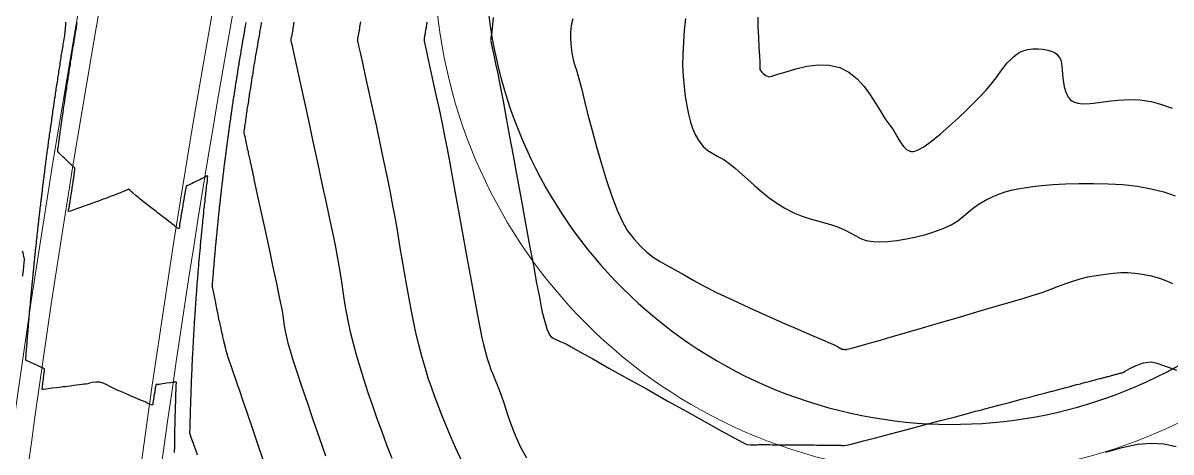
# Model space of a CAD drawing. Header units: millimetres. Extents: x 340454 to 342791, y 6993867 to 6995092.
# Drawn here: x 341823 to 341936.1, y 6994682.8 to 6994725.1 of the extents above; entities that cross this region are included whole.
import ezdxf

# ---------------------------------------------------------------- set-up
doc = ezdxf.new("R2010")
doc.units = ezdxf.units.MM
doc.header["$LTSCALE"] = 10
for name, color, linetype in [('T-HM-CURVA_INTERMEDIARIA', 45, 'Continuous'), ('T-HM-CURVA_MESTRA', 20, 'Continuous'), ('URB-Calçadas', 2, 'Continuous'), ('URB-Quadras', 3, 'Continuous')]:
    doc.layers.add(name, color=color, linetype=linetype)

msp = doc.modelspace()

# ---------------------------------------------------------------- linework, layer by layer
at = {"layer": 'T-HM-CURVA_INTERMEDIARIA', "color": 45, "linetype": 'Continuous', "lineweight": -3, "flags": 128}
for points, elevation in [([(341837.91, 6994682.73), (341837.91, 6994682.79), (341837.91, 6994682.89), (341837.91, 6994682.98), (341837.91, 6994683.05), (341837.92, 6994683.11), (341837.92, 6994683.18), (341837.92, 6994683.26), (341837.92, 6994683.35), (341837.92, 6994683.52), (341837.92, 6994683.68), (341837.93, 6994683.76), (341837.93, 6994683.84), (341837.93, 6994684.01), (341837.93, 6994684.18), (341837.93, 6994684.25), (341837.94, 6994684.33), (341837.94, 6994684.5), (341837.94, 6994684.68), (341837.94, 6994684.74), (341837.95, 6994684.81), (341837.95, 6994685), (341837.95, 6994685.18), (341837.95, 6994685.24), (341837.96, 6994685.3), (341837.96, 6994685.49), (341837.96, 6994685.68), (341837.97, 6994685.73), (341837.97, 6994685.78), (341837.97, 6994685.98), (341837.98, 6994686.18), (341837.98, 6994686.27), (341837.98, 6994686.41), (341837.99, 6994686.68), (341838, 6994686.87), (341838, 6994687.04), (341838, 6994687.11), (341838, 6994687.18), (341838.01, 6994687.3), (341838.01, 6994687.51), (341838.02, 6994687.62), (341838.02, 6994687.68), (341838.02, 6994687.75), (341838.03, 6994687.93), (341838.03, 6994688.14), (341838.04, 6994688.31), (341838.05, 6994688.46), (341838.05, 6994688.65), (341838.06, 6994688.83), (341838.06, 6994688.98), (341838.07, 6994689.16), (341838.08, 6994689.4), (341838.09, 6994689.59), (341838.09, 6994689.67), (341838.02, 6994689.69), (341837.87, 6994689.67), (341837.53, 6994689.62), (341837.12, 6994689.56), (341836.72, 6994689.51), (341836.38, 6994689.46), (341836.23, 6994689.44), (341836.15, 6994689.43), (341836.1, 6994689.43), (341836.07, 6994689.35), (341836.05, 6994689.28), (341836.03, 6994689.2), (341836.01, 6994689.1), (341836, 6994689.06), (341836, 6994689), (341835.99, 6994688.95), (341835.98, 6994688.88), (341835.95, 6994688.69), (341835.91, 6994688.48), (341835.9, 6994688.38), (341835.88, 6994688.28), (341835.86, 6994688.16), (341835.84, 6994687.99), (341835.81, 6994687.82), (341835.78, 6994687.64), (341835.77, 6994687.55), (341835.76, 6994687.5), (341835.74, 6994687.4), (341835.61, 6994687.45), (341835.48, 6994687.51), (341835.39, 6994687.55), (341835.32, 6994687.58), (341835.22, 6994687.62), (341835, 6994687.72), (341834.54, 6994687.91), (341834.03, 6994688.13), (341833.64, 6994688.3), (341833.36, 6994688.42), (341833.14, 6994688.52), (341832.86, 6994688.64), (341832.63, 6994688.74), (341832.42, 6994688.83), (341832.19, 6994688.93), (341831.92, 6994689.05), (341831.59, 6994689.21), (341831.24, 6994689.4), (341830.88, 6994689.57), (341830.51, 6994689.67), (341830.15, 6994689.68), (341829.81, 6994689.63), (341829.54, 6994689.56), (341829.36, 6994689.52), (341829.17, 6994689.49), (341828.99, 6994689.47), (341828.81, 6994689.45), (341828.55, 6994689.41), (341828.26, 6994689.37), (341827.96, 6994689.34), (341827.63, 6994689.29), (341827.37, 6994689.26), (341827.12, 6994689.23), (341826.92, 6994689.2), (341826.76, 6994689.18), (341826.55, 6994689.16), (341826.26, 6994689.12), (341825.86, 6994689.07), (341825.47, 6994689.02), (341825.23, 6994688.99), (341824.98, 6994688.96), (341824.85, 6994688.94), (341824.86, 6994689.02), (341824.88, 6994689.19), (341824.91, 6994689.39), (341824.92, 6994689.46), (341824.93, 6994689.54), (341824.94, 6994689.64), (341824.96, 6994689.76), (341824.98, 6994689.92), (341824.99, 6994690.04), (341825, 6994690.09), (341825, 6994690.14), (341825.02, 6994690.29), (341825.04, 6994690.45), (341825.05, 6994690.54), (341825.06, 6994690.59), (341825.07, 6994690.65), (341825.07, 6994690.7), (341825.08, 6994690.77), (341825.08, 6994690.86), (341825.09, 6994690.91), (341825.09, 6994690.98), (341825.03, 6994691.03), (341824.96, 6994691.06), (341824.81, 6994691.12), (341824.48, 6994691.27), (341824.11, 6994691.44), (341823.74, 6994691.61), (341823.44, 6994691.74), (341823.31, 6994691.8), (341823.24, 6994691.83), (341823.25, 6994691.91), (341823.26, 6994692.09), (341823.28, 6994692.3), (341823.29, 6994692.48), (341823.3, 6994692.62), (341823.32, 6994692.8), (341823.33, 6994692.97), (341823.34, 6994693.11), (341823.36, 6994693.29), (341823.37, 6994693.47), (341823.38, 6994693.61), (341823.39, 6994693.78), (341823.41, 6994694.01), (341823.43, 6994694.19), (341823.43, 6994694.28), (341823.44, 6994694.33), (341823.45, 6994694.44), (341823.47, 6994694.65), (341823.47, 6994694.77), (341823.48, 6994694.83), (341823.49, 6994694.94), (341823.51, 6994695.15), (341823.52, 6994695.26), (341823.52, 6994695.33), (341823.53, 6994695.4), (341823.54, 6994695.51), (341823.55, 6994695.72), (341823.56, 6994695.83), (341823.57, 6994695.91), (341823.59, 6994696.12), (341823.61, 6994696.33), (341823.62, 6994696.43), (341823.63, 6994696.63), (341823.65, 6994696.84), (341823.66, 6994696.89), (341823.66, 6994696.94), (341823.68, 6994697.14), (341823.7, 6994697.34), (341823.7, 6994697.39), (341823.71, 6994697.45), (341823.72, 6994697.64), (341823.74, 6994697.84), (341823.75, 6994697.9), (341823.75, 6994697.96), (341823.77, 6994698.15), (341823.79, 6994698.34), (341823.8, 6994698.41), (341823.8, 6994698.47), (341823.82, 6994698.66), (341823.84, 6994698.84), (341823.84, 6994698.91), (341823.85, 6994698.98), (341823.87, 6994699.16), (341823.88, 6994699.35), (341823.89, 6994699.42), (341823.9, 6994699.49), (341823.91, 6994699.67), (341823.93, 6994699.85), (341823.94, 6994699.93), (341823.95, 6994700), (341823.96, 6994700.18), (341823.98, 6994700.35), (341823.99, 6994700.43), (341824, 6994700.51), (341824.01, 6994700.68), (341824.03, 6994700.85), (341824.04, 6994700.94), (341824.05, 6994701.03), (341824.06, 6994701.19), (341824.08, 6994701.35), (341824.09, 6994701.44), (341824.1, 6994701.54), (341824.12, 6994701.69), (341824.13, 6994701.85), (341824.14, 6994701.95), (341824.15, 6994702.05), (341824.17, 6994702.2), (341824.18, 6994702.36), (341824.2, 6994702.46), (341824.21, 6994702.56), (341824.22, 6994702.7), (341824.24, 6994702.85), (341824.25, 6994702.96), (341824.26, 6994703.07), (341824.27, 6994703.21), (341824.29, 6994703.36), (341824.3, 6994703.47), (341824.31, 6994703.58), (341824.33, 6994703.72), (341824.34, 6994703.86), (341824.36, 6994703.97), (341824.37, 6994704.09), (341824.38, 6994704.22), (341824.4, 6994704.36), (341824.41, 6994704.48), (341824.43, 6994704.6), (341824.44, 6994704.73), (341824.45, 6994704.86), (341824.47, 6994704.98), (341824.48, 6994705.11), (341824.5, 6994705.23), (341824.51, 6994705.36), (341824.53, 6994705.49), (341824.54, 6994705.62), (341824.55, 6994705.74), (341824.57, 6994705.86), (341824.58, 6994706), (341824.6, 6994706.13), (341824.61, 6994706.24), (341824.63, 6994706.36), (341824.64, 6994706.5), (341824.66, 6994706.64), (341824.67, 6994706.75), (341824.68, 6994706.86), (341824.7, 6994707.01), (341824.72, 6994707.15), (341824.73, 6994707.25), (341824.74, 6994707.36), (341824.76, 6994707.51), (341824.78, 6994707.66), (341824.79, 6994707.76), (341824.8, 6994707.86), (341824.82, 6994708.02), (341824.84, 6994708.17), (341824.85, 6994708.27), (341824.86, 6994708.36), (341824.88, 6994708.52), (341824.9, 6994708.68), (341824.91, 6994708.77), (341824.92, 6994708.86), (341824.94, 6994709.03), (341824.96, 6994709.19), (341824.97, 6994709.28), (341824.99, 6994709.36), (341825.01, 6994709.53), (341825.03, 6994709.7), (341825.04, 6994709.78), (341825.05, 6994709.86), (341825.07, 6994710.04), (341825.09, 6994710.21), (341825.1, 6994710.29), (341825.11, 6994710.36), (341825.13, 6994710.54), (341825.16, 6994710.72), (341825.17, 6994710.79), (341825.17, 6994710.86), (341825.2, 6994711.05), (341825.22, 6994711.23), (341825.23, 6994711.29), (341825.24, 6994711.36), (341825.26, 6994711.55), (341825.29, 6994711.73), (341825.3, 6994711.8), (341825.3, 6994711.86), (341825.33, 6994712.05), (341825.35, 6994712.24), (341825.36, 6994712.3), (341825.37, 6994712.36), (341825.4, 6994712.55), (341825.42, 6994712.75), (341825.43, 6994712.8), (341825.44, 6994712.86), (341825.46, 6994713.06), (341825.49, 6994713.25), (341825.5, 6994713.31), (341825.5, 6994713.36), (341825.53, 6994713.56), (341825.56, 6994713.76), (341825.57, 6994713.81), (341825.57, 6994713.86), (341825.6, 6994714.06), (341825.63, 6994714.26), (341825.64, 6994714.36), (341825.67, 6994714.57), (341825.7, 6994714.77), (341825.71, 6994714.86), (341825.74, 6994715.07), (341825.77, 6994715.28), (341825.78, 6994715.36), (341825.8, 6994715.47), (341825.83, 6994715.67), (341825.84, 6994715.78), (341825.85, 6994715.85), (341825.86, 6994715.93), (341825.87, 6994716), (341825.9, 6994716.16), (341825.92, 6994716.35), (341825.95, 6994716.55), (341825.98, 6994716.71), (341825.99, 6994716.79), (341826, 6994716.85), (341826.01, 6994716.97), (341826.04, 6994717.17), (341826.06, 6994717.29), (341826.07, 6994717.35), (341826.09, 6994717.47), (341826.12, 6994717.68), (341826.13, 6994717.79), (341826.14, 6994717.85), (341826.16, 6994717.96), (341826.19, 6994718.18), (341826.21, 6994718.29), (341826.22, 6994718.35), (341826.23, 6994718.42), (341826.25, 6994718.59), (341826.28, 6994718.8), (341826.31, 6994718.96), (341826.33, 6994719.11), (341826.36, 6994719.3), (341826.39, 6994719.48), (341826.41, 6994719.62), (341826.44, 6994719.8), (341826.47, 6994719.98), (341826.49, 6994720.12), (341826.52, 6994720.3), (341826.54, 6994720.48), (341826.57, 6994720.62), (341826.59, 6994720.8), (341826.62, 6994720.98), (341826.64, 6994721.13), (341826.67, 6994721.3), (341826.7, 6994721.48), (341826.72, 6994721.63), (341826.75, 6994721.81), (341826.78, 6994721.99), (341826.8, 6994722.13), (341826.83, 6994722.31), (341826.86, 6994722.49), (341826.89, 6994722.63), (341826.92, 6994722.81), (341826.94, 6994722.99), (341826.97, 6994723.13), (341827, 6994723.31), (341827.03, 6994723.51), (341827.06, 6994723.68), (341827.08, 6994723.81), (341827.11, 6994724), (341827.13, 6994724.12), (341827.14, 6994724.22), (341827.14, 6994724.32), (341827.15, 6994724.43), (341827.16, 6994724.62), (341827.18, 6994724.84), (341827.19, 6994725.02), (341827.2, 6994725.17)], 704), ([(341840.17, 6994682.48), (341840.06, 6994682.79), (341839.96, 6994683.06), (341839.87, 6994683.33), (341839.77, 6994683.63), (341839.65, 6994683.94), (341839.55, 6994684.22), (341839.47, 6994684.45), (341839.43, 6994684.6), (341839.42, 6994684.78), (341839.44, 6994684.96), (341839.44, 6994685.11), (341839.44, 6994685.26), (341839.45, 6994685.45), (341839.45, 6994685.62), (341839.46, 6994685.76), (341839.46, 6994685.93), (341839.47, 6994686.15), (341839.47, 6994686.34), (341839.47, 6994686.42), (341839.48, 6994686.47), (341839.48, 6994686.52), (341839.48, 6994686.64), (341839.49, 6994686.85), (341839.49, 6994686.97), (341839.49, 6994687.03), (341839.49, 6994687.15), (341839.5, 6994687.35), (341839.5, 6994687.47), (341839.51, 6994687.55), (341839.51, 6994687.76), (341839.52, 6994687.97), (341839.52, 6994688.06), (341839.53, 6994688.26), (341839.54, 6994688.46), (341839.54, 6994688.52), (341839.54, 6994688.57), (341839.55, 6994688.77), (341839.56, 6994688.96), (341839.56, 6994689.02), (341839.56, 6994689.09), (341839.57, 6994689.22), (341839.57, 6994689.46), (341839.58, 6994689.69), (341839.59, 6994689.82), (341839.59, 6994689.89), (341839.59, 6994689.96), (341839.6, 6994690.13), (341839.61, 6994690.3), (341839.61, 6994690.38), (341839.62, 6994690.46), (341839.62, 6994690.62), (341839.63, 6994690.79), (341839.63, 6994690.87), (341839.64, 6994690.96), (341839.64, 6994691.04), (341839.65, 6994691.13), (341839.65, 6994691.29), (341839.66, 6994691.46), (341839.66, 6994691.55), (341839.67, 6994691.64), (341839.68, 6994691.8), (341839.68, 6994691.95), (341839.69, 6994692.05), (341839.69, 6994692.15), (341839.7, 6994692.3), (341839.71, 6994692.45), (341839.71, 6994692.56), (341839.72, 6994692.66), (341839.73, 6994692.8), (341839.73, 6994692.95), (341839.74, 6994693.06), (341839.75, 6994693.17), (341839.75, 6994693.31), (341839.76, 6994693.45), (341839.77, 6994693.56), (341839.77, 6994693.68), (341839.78, 6994693.81), (341839.79, 6994693.95), (341839.8, 6994694.07), (341839.8, 6994694.19), (341839.81, 6994694.32), (341839.82, 6994694.44), (341839.82, 6994694.57), (341839.83, 6994694.7), (341839.84, 6994694.82), (341839.85, 6994694.94), (341839.85, 6994695.08), (341839.86, 6994695.21), (341839.87, 6994695.32), (341839.88, 6994695.44), (341839.89, 6994695.58), (341839.89, 6994695.72), (341839.9, 6994695.83), (341839.91, 6994695.94), (341839.92, 6994696.08), (341839.93, 6994696.23), (341839.93, 6994696.33), (341839.94, 6994696.43), (341839.95, 6994696.58), (341839.96, 6994696.73), (341839.97, 6994696.83), (341839.97, 6994696.93), (341839.98, 6994697.09), (341839.99, 6994697.24), (341840, 6994697.33), (341840.01, 6994697.43), (341840.02, 6994697.59), (341840.03, 6994697.75), (341840.04, 6994697.84), (341840.04, 6994697.92), (341840.05, 6994698.09), (341840.07, 6994698.25), (341840.07, 6994698.34), (341840.08, 6994698.42), (341840.09, 6994698.59), (341840.1, 6994698.76), (341840.11, 6994698.84), (341840.12, 6994698.92), (341840.13, 6994699.09), (341840.14, 6994699.27), (341840.15, 6994699.34), (341840.15, 6994699.41), (341840.17, 6994699.59), (341840.18, 6994699.77), (341840.19, 6994699.84), (341840.19, 6994699.91), (341840.21, 6994700.09), (341840.22, 6994700.28), (341840.23, 6994700.34), (341840.23, 6994700.4), (341840.25, 6994700.59), (341840.26, 6994700.78), (341840.27, 6994700.84), (341840.27, 6994700.9), (341840.29, 6994701.1), (341840.31, 6994701.29), (341840.31, 6994701.34), (341840.31, 6994701.4), (341840.33, 6994701.6), (341840.35, 6994701.79), (341840.35, 6994701.84), (341840.36, 6994701.89), (341840.38, 6994702.1), (341840.39, 6994702.3), (341840.4, 6994702.39), (341840.42, 6994702.6), (341840.44, 6994702.8), (341840.45, 6994702.89), (341840.46, 6994703.1), (341840.48, 6994703.3), (341840.49, 6994703.38), (341840.51, 6994703.59), (341840.53, 6994703.81), (341840.54, 6994703.88), (341840.55, 6994703.99), (341840.57, 6994704.2), (341840.58, 6994704.31), (341840.59, 6994704.37), (341840.6, 6994704.49), (341840.62, 6994704.7), (341840.63, 6994704.81), (341840.63, 6994704.87), (341840.65, 6994704.98), (341840.67, 6994705.2), (341840.68, 6994705.31), (341840.68, 6994705.36), (341840.69, 6994705.44), (341840.71, 6994705.61), (341840.73, 6994705.81), (341840.75, 6994705.98), (341840.76, 6994706.13), (341840.78, 6994706.32), (341840.8, 6994706.49), (341840.81, 6994706.64), (341840.83, 6994706.82), (341840.85, 6994707), (341840.87, 6994707.14), (341840.89, 6994707.32), (341840.91, 6994707.5), (341840.92, 6994707.64), (341840.94, 6994707.82), (341840.96, 6994707.99), (341840.98, 6994708.14), (341841, 6994708.32), (341841.02, 6994708.49), (341841.03, 6994708.64), (341841.05, 6994708.81), (341841.07, 6994708.99), (341841.09, 6994709.14), (341841.11, 6994709.31), (341841.14, 6994709.53), (341841.16, 6994709.7), (341841.17, 6994709.81), (341841.19, 6994709.94), (341841.2, 6994710.03), (341841.07, 6994709.98), (341840.95, 6994709.91), (341840.86, 6994709.86), (341840.77, 6994709.82), (341840.57, 6994709.72), (341840.39, 6994709.63), (341840.22, 6994709.55), (341840.08, 6994709.49), (341839.95, 6994709.42), (341839.81, 6994709.36), (341839.63, 6994709.28), (341839.4, 6994709.17), (341839.27, 6994709.11), (341839.19, 6994709.08), (341839.13, 6994709.05), (341839.08, 6994709.05), (341839.06, 6994708.99), (341839.04, 6994708.91), (341839.03, 6994708.85), (341839.01, 6994708.78), (341839, 6994708.7), (341838.98, 6994708.62), (341838.97, 6994708.55), (341838.95, 6994708.47), (341838.94, 6994708.41), (341838.93, 6994708.35), (341838.92, 6994708.3), (341838.91, 6994708.23), (341838.9, 6994708.16), (341838.89, 6994708.11), (341838.88, 6994708.06), (341838.87, 6994708.01), (341838.86, 6994707.95), (341838.85, 6994707.89), (341838.84, 6994707.81), (341838.82, 6994707.74), (341838.81, 6994707.67), (341838.79, 6994707.54), (341838.75, 6994707.31), (341838.73, 6994707.18), (341838.72, 6994707.13), (341838.71, 6994707.07), (341838.68, 6994706.89), (341838.65, 6994706.69), (341838.63, 6994706.59), (341838.62, 6994706.48), (341838.6, 6994706.36), (341838.57, 6994706.2), (341838.54, 6994706.03), (341838.52, 6994705.9), (341838.5, 6994705.79), (341838.49, 6994705.71), (341838.48, 6994705.64), (341838.47, 6994705.57), (341838.44, 6994705.45), (341838.41, 6994705.22), (341838.4, 6994704.96), (341838.34, 6994704.8), (341838.14, 6994704.9), (341837.86, 6994705.13), (341837.71, 6994705.26), (341837.65, 6994705.3), (341837.6, 6994705.34), (341837.53, 6994705.4), (341837.45, 6994705.46), (341837.28, 6994705.58), (341836.98, 6994705.81), (341836.75, 6994705.98), (341836.59, 6994706.1), (341836.43, 6994706.23), (341836.27, 6994706.35), (341836.09, 6994706.49), (341835.92, 6994706.62), (341835.8, 6994706.72), (341835.69, 6994706.8), (341835.57, 6994706.9), (341835.43, 6994707.01), (341835.29, 6994707.12), (341835.12, 6994707.25), (341834.89, 6994707.43), (341834.66, 6994707.62), (341834.53, 6994707.73), (341834.44, 6994707.8), (341834.35, 6994707.88), (341834.14, 6994708.05), (341833.81, 6994708.33), (341833.64, 6994708.47), (341833.6, 6994708.5), (341833.52, 6994708.59), (341833.38, 6994708.69), (341833.26, 6994708.65), (341833.12, 6994708.58), (341832.89, 6994708.49), (341832.56, 6994708.35), (341832.37, 6994708.28), (341832.29, 6994708.25), (341832.22, 6994708.22), (341832.06, 6994708.16), (341831.78, 6994708.05), (341831.57, 6994707.97), (341831.43, 6994707.91), (341831.29, 6994707.86), (341831.17, 6994707.81), (341831.04, 6994707.76), (341830.88, 6994707.71), (341830.7, 6994707.64), (341830.51, 6994707.57), (341830.33, 6994707.5), (341830.18, 6994707.45), (341830.07, 6994707.41), (341829.92, 6994707.35), (341829.72, 6994707.28), (341829.5, 6994707.2), (341829.35, 6994707.15), (341829.21, 6994707.1), (341829.07, 6994707.05), (341828.91, 6994707), (341828.65, 6994706.91), (341828.34, 6994706.8), (341827.99, 6994706.66), (341827.65, 6994706.53), (341827.47, 6994706.5), (341827.47, 6994706.7), (341827.52, 6994706.86), (341827.53, 6994706.92), (341827.55, 6994707.01), (341827.57, 6994707.18), (341827.61, 6994707.42), (341827.63, 6994707.59), (341827.65, 6994707.71), (341827.67, 6994707.81), (341827.68, 6994707.92), (341827.7, 6994708.03), (341827.72, 6994708.14), (341827.74, 6994708.29), (341827.76, 6994708.42), (341827.77, 6994708.49), (341827.78, 6994708.57), (341827.81, 6994708.75), (341827.83, 6994708.91), (341827.85, 6994709), (341827.88, 6994709.2), (341827.91, 6994709.41), (341827.92, 6994709.48), (341827.93, 6994709.55), (341827.94, 6994709.61), (341827.95, 6994709.67), (341827.96, 6994709.74), (341827.97, 6994709.8), (341827.98, 6994709.85), (341827.98, 6994709.91), (341828, 6994710), (341828.01, 6994710.07), (341828.02, 6994710.14), (341828.02, 6994710.2), (341828.03, 6994710.26), (341828.04, 6994710.33), (341828.05, 6994710.4), (341828.06, 6994710.47), (341828.07, 6994710.54), (341828.07, 6994710.61), (341828.08, 6994710.66), (341828.08, 6994710.72), (341828.09, 6994710.78), (341828.04, 6994710.83), (341827.99, 6994710.88), (341827.92, 6994710.93), (341827.85, 6994711), (341827.72, 6994711.12), (341827.47, 6994711.36), (341827.27, 6994711.55), (341827.15, 6994711.66), (341827.03, 6994711.78), (341826.91, 6994711.9), (341826.77, 6994712.03), (341826.65, 6994712.16), (341826.49, 6994712.3), (341826.39, 6994712.42), (341826.39, 6994712.55), (341826.42, 6994712.7), (341826.44, 6994712.83), (341826.46, 6994713), (341826.49, 6994713.2), (341826.52, 6994713.38), (341826.54, 6994713.52), (341826.56, 6994713.7), (341826.58, 6994713.88), (341826.6, 6994714.02), (341826.63, 6994714.2), (341826.65, 6994714.38), (341826.67, 6994714.52), (341826.7, 6994714.7), (341826.72, 6994714.87), (341826.74, 6994715.02), (341826.77, 6994715.19), (341826.79, 6994715.38), (341826.81, 6994715.52), (341826.84, 6994715.69), (341826.87, 6994715.9), (341826.89, 6994716.08), (341826.91, 6994716.15), (341826.92, 6994716.23), (341826.93, 6994716.3), (341826.95, 6994716.48), (341826.98, 6994716.69), (341827.01, 6994716.86), (341827.03, 6994717), (341827.06, 6994717.19), (341827.08, 6994717.36), (341827.1, 6994717.51), (341827.13, 6994717.68), (341827.16, 6994717.91), (341827.19, 6994718.1), (341827.2, 6994718.18), (341827.21, 6994718.23), (341827.23, 6994718.35), (341827.26, 6994718.56), (341827.28, 6994718.68), (341827.29, 6994718.73), (341827.3, 6994718.85), (341827.34, 6994719.06), (341827.35, 6994719.18), (341827.36, 6994719.23), (341827.38, 6994719.35), (341827.41, 6994719.56), (341827.43, 6994719.67), (341827.44, 6994719.73), (341827.46, 6994719.85), (341827.49, 6994720.06), (341827.51, 6994720.17), (341827.52, 6994720.23), (341827.53, 6994720.35), (341827.57, 6994720.55), (341827.59, 6994720.67), (341827.6, 6994720.73), (341827.61, 6994720.85), (341827.65, 6994721.05), (341827.66, 6994721.17), (341827.67, 6994721.23), (341827.69, 6994721.35), (341827.72, 6994721.55), (341827.74, 6994721.66), (341827.75, 6994721.73), (341827.77, 6994721.84), (341827.8, 6994722.05), (341827.82, 6994722.16), (341827.83, 6994722.23), (341827.85, 6994722.34), (341827.89, 6994722.54), (341827.9, 6994722.66), (341827.92, 6994722.73), (341827.93, 6994722.84), (341827.97, 6994723.04), (341827.98, 6994723.15), (341828, 6994723.23), (341828.03, 6994723.44), (341828.07, 6994723.65), (341828.08, 6994723.73), (341828.11, 6994723.94), (341828.15, 6994724.15), (341828.16, 6994724.22), (341828.2, 6994724.43), (341828.23, 6994724.64), (341828.25, 6994724.72), (341828.28, 6994724.93), (341828.32, 6994725.14)], 703), ([(341846.86, 6994681.37), (341846.22, 6994683.27), (341845.61, 6994685.04), (341845.09, 6994686.6), (341844.65, 6994687.89), (341844.33, 6994688.83), (341844.15, 6994689.36), (341843.92, 6994690.03), (341843.69, 6994690.69), (341843.48, 6994691.3), (341843.3, 6994691.81), (341843.18, 6994692.15), (341843.14, 6994692.28), (341843.11, 6994692.35), (341843.09, 6994692.44), (341843.08, 6994692.49), (341843.06, 6994692.54), (341843.05, 6994692.59), (341843.04, 6994692.65), (341843.02, 6994692.7), (341843.01, 6994692.76), (341842.99, 6994692.82), (341842.97, 6994692.89), (341842.96, 6994692.96), (341842.94, 6994693.03), (341842.92, 6994693.1), (341842.9, 6994693.18), (341842.88, 6994693.27), (341842.85, 6994693.35), (341842.83, 6994693.45), (341842.81, 6994693.55), (341842.79, 6994693.65), (341842.76, 6994693.76), (341842.74, 6994693.88), (341842.71, 6994694.01), (341842.68, 6994694.14), (341842.65, 6994694.29), (341842.61, 6994694.43), (341842.57, 6994694.6), (341842.53, 6994694.78), (341842.49, 6994694.97), (341842.46, 6994695.12), (341842.43, 6994695.25), (341842.39, 6994695.41), (341842.36, 6994695.58), (341842.32, 6994695.73), (341842.28, 6994695.92), (341842.24, 6994696.12), (341842.21, 6994696.3), (341842.16, 6994696.52), (341842.11, 6994696.75), (341842.07, 6994696.97), (341842.01, 6994697.24), (341841.96, 6994697.53), (341841.9, 6994697.8), (341841.83, 6994698.14), (341841.77, 6994698.46), (341841.7, 6994698.78), (341841.65, 6994699.03), (341841.63, 6994699.13), (341841.64, 6994699.19), (341841.64, 6994699.27), (341841.66, 6994699.46), (341841.68, 6994699.68), (341841.69, 6994699.86), (341841.7, 6994700), (341841.71, 6994700.18), (341841.73, 6994700.35), (341841.74, 6994700.5), (341841.76, 6994700.67), (341841.77, 6994700.85), (341841.78, 6994700.99), (341841.8, 6994701.17), (341841.82, 6994701.4), (341841.83, 6994701.58), (341841.84, 6994701.67), (341841.84, 6994701.72), (341841.85, 6994701.83), (341841.87, 6994702.04), (341841.88, 6994702.16), (341841.89, 6994702.22), (341841.9, 6994702.34), (341841.92, 6994702.54), (341841.93, 6994702.66), (341841.93, 6994702.73), (341841.95, 6994702.94), (341841.97, 6994703.15), (341841.98, 6994703.23), (341842, 6994703.44), (341842.02, 6994703.65), (341842.03, 6994703.74), (341842.05, 6994703.94), (341842.07, 6994704.14), (341842.07, 6994704.19), (341842.08, 6994704.24), (341842.1, 6994704.44), (341842.12, 6994704.64), (341842.12, 6994704.69), (341842.13, 6994704.75), (341842.15, 6994704.94), (341842.16, 6994705.13), (341842.17, 6994705.19), (341842.18, 6994705.25), (341842.2, 6994705.44), (341842.21, 6994705.62), (341842.22, 6994705.69), (341842.23, 6994705.75), (341842.25, 6994705.94), (341842.27, 6994706.12), (341842.27, 6994706.19), (341842.28, 6994706.26), (341842.3, 6994706.43), (341842.32, 6994706.61), (341842.33, 6994706.69), (341842.33, 6994706.76), (341842.35, 6994706.93), (341842.37, 6994707.11), (341842.38, 6994707.19), (341842.39, 6994707.26), (341842.41, 6994707.43), (341842.42, 6994707.6), (341842.43, 6994707.68), (341842.44, 6994707.77), (341842.46, 6994707.93), (341842.48, 6994708.09), (341842.49, 6994708.18), (341842.5, 6994708.27), (341842.52, 6994708.43), (341842.54, 6994708.59), (341842.55, 6994708.68), (341842.56, 6994708.77), (341842.57, 6994708.92), (341842.59, 6994709.08), (341842.6, 6994709.18), (341842.61, 6994709.27), (341842.63, 6994709.42), (341842.65, 6994709.57), (341842.66, 6994709.67), (341842.67, 6994709.77), (341842.69, 6994709.92), (341842.71, 6994710.07), (341842.72, 6994710.17), (341842.73, 6994710.27), (341842.75, 6994710.42), (341842.77, 6994710.56), (341842.78, 6994710.67), (341842.79, 6994710.77), (341842.81, 6994710.91), (341842.83, 6994711.05), (341842.84, 6994711.16), (341842.86, 6994711.27), (341842.87, 6994711.41), (341842.89, 6994711.55), (341842.91, 6994711.66), (341842.92, 6994711.77), (341842.94, 6994711.9), (341842.95, 6994712.04), (341842.97, 6994712.16), (341842.98, 6994712.27), (341843, 6994712.4), (341843.02, 6994712.53), (341843.03, 6994712.65), (341843.05, 6994712.77), (341843.06, 6994712.9), (341843.08, 6994713.02), (341843.1, 6994713.15), (341843.11, 6994713.27), (341843.13, 6994713.39), (341843.15, 6994713.52), (341843.16, 6994713.64), (341843.18, 6994713.77), (341843.2, 6994713.89), (341843.21, 6994714.01), (341843.23, 6994714.14), (341843.25, 6994714.26), (341843.26, 6994714.38), (341843.28, 6994714.5), (341843.3, 6994714.63), (341843.32, 6994714.76), (341843.33, 6994714.88), (341843.35, 6994714.99), (341843.37, 6994715.13), (341843.39, 6994715.26), (341843.4, 6994715.37), (341843.42, 6994715.48), (341843.44, 6994715.62), (341843.46, 6994715.76), (341843.47, 6994715.87), (341843.49, 6994715.98), (341843.51, 6994716.12), (341843.53, 6994716.25), (341843.54, 6994716.36), (341843.56, 6994716.47), (341843.58, 6994716.61), (341843.6, 6994716.75), (341843.61, 6994716.85), (341843.63, 6994716.96), (341843.65, 6994717.1), (341843.67, 6994717.24), (341843.69, 6994717.35), (341843.7, 6994717.45), (341843.72, 6994717.6), (341843.75, 6994717.74), (341843.76, 6994717.84), (341843.78, 6994717.94), (341843.8, 6994718.09), (341843.82, 6994718.23), (341843.84, 6994718.33), (341843.85, 6994718.43), (341843.87, 6994718.58), (341843.9, 6994718.73), (341843.91, 6994718.83), (341843.93, 6994718.92), (341843.95, 6994719.07), (341843.97, 6994719.22), (341843.99, 6994719.32), (341844, 6994719.41), (341844.03, 6994719.57), (341844.05, 6994719.72), (341844.07, 6994719.81), (341844.08, 6994719.9), (341844.11, 6994720.06), (341844.13, 6994720.21), (341844.15, 6994720.3), (341844.16, 6994720.39), (341844.19, 6994720.55), (341844.21, 6994720.7), (341844.22, 6994720.79), (341844.24, 6994720.88), (341844.27, 6994721.04), (341844.29, 6994721.2), (341844.31, 6994721.29), (341844.32, 6994721.37), (341844.35, 6994721.53), (341844.37, 6994721.69), (341844.39, 6994721.78), (341844.4, 6994721.86), (341844.43, 6994722.02), (341844.46, 6994722.18), (341844.47, 6994722.27), (341844.48, 6994722.35), (341844.51, 6994722.51), (341844.54, 6994722.67), (341844.55, 6994722.76), (341844.57, 6994722.84), (341844.59, 6994723), (341844.62, 6994723.17), (341844.64, 6994723.25), (341844.65, 6994723.33), (341844.68, 6994723.5), (341844.71, 6994723.67), (341844.72, 6994723.74), (341844.74, 6994723.82), (341844.76, 6994723.98), (341844.79, 6994724.15), (341844.81, 6994724.23), (341844.82, 6994724.31), (341844.85, 6994724.47), (341844.88, 6994724.64), (341844.89, 6994724.72), (341844.91, 6994724.8), (341844.94, 6994724.96), (341844.97, 6994725.13)], 702), ([(341852.82, 6994682.38), (341852.19, 6994684.17), (341851.58, 6994685.95), (341851, 6994687.66), (341850.46, 6994689.25), (341850, 6994690.66), (341849.61, 6994691.86), (341849.32, 6994692.78), (341849.15, 6994693.38), (341848.97, 6994694.1), (341848.84, 6994694.69), (341848.75, 6994695.22), (341848.68, 6994695.73), (341848.6, 6994696.27), (341848.5, 6994696.87), (341848.36, 6994697.6), (341848.2, 6994698.39), (341847.95, 6994699.57), (341847.64, 6994701.02), (341847.29, 6994702.65), (341846.93, 6994704.33), (341846.57, 6994705.95), (341846.26, 6994707.41), (341846, 6994708.6), (341845.83, 6994709.39), (341845.76, 6994709.69), (341845.74, 6994709.78), (341845.72, 6994709.87), (341845.71, 6994709.95), (341845.69, 6994710.04), (341845.67, 6994710.13), (341845.65, 6994710.22), (341845.63, 6994710.31), (341845.61, 6994710.4), (341845.59, 6994710.5), (341845.57, 6994710.6), (341845.55, 6994710.7), (341845.52, 6994710.8), (341845.5, 6994710.91), (341845.48, 6994711.02), (341845.45, 6994711.13), (341845.43, 6994711.24), (341845.4, 6994711.36), (341845.38, 6994711.48), (341845.35, 6994711.6), (341845.32, 6994711.73), (341845.3, 6994711.86), (341845.27, 6994711.99), (341845.24, 6994712.13), (341845.21, 6994712.27), (341845.18, 6994712.41), (341845.14, 6994712.56), (341845.11, 6994712.72), (341845.08, 6994712.88), (341845.04, 6994713.04), (341845, 6994713.21), (341844.97, 6994713.39), (341844.93, 6994713.57), (341844.89, 6994713.76), (341844.85, 6994713.95), (341844.8, 6994714.13), (341844.77, 6994714.31), (341844.77, 6994714.45), (341844.8, 6994714.59), (341844.83, 6994714.75), (341844.85, 6994714.91), (341844.87, 6994715.06), (341844.9, 6994715.24), (341844.92, 6994715.41), (341844.94, 6994715.55), (341844.97, 6994715.73), (341844.99, 6994715.9), (341845.01, 6994716.04), (341845.04, 6994716.22), (341845.06, 6994716.4), (341845.08, 6994716.54), (341845.11, 6994716.71), (341845.14, 6994716.89), (341845.16, 6994717.03), (341845.18, 6994717.2), (341845.22, 6994717.42), (341845.24, 6994717.61), (341845.26, 6994717.69), (341845.26, 6994717.75), (341845.28, 6994717.86), (341845.31, 6994718.07), (341845.33, 6994718.18), (341845.34, 6994718.25), (341845.36, 6994718.36), (341845.39, 6994718.56), (341845.41, 6994718.67), (341845.42, 6994718.74), (341845.45, 6994718.95), (341845.48, 6994719.16), (341845.5, 6994719.24), (341845.53, 6994719.44), (341845.56, 6994719.65), (341845.57, 6994719.74), (341845.61, 6994719.94), (341845.64, 6994720.14), (341845.65, 6994720.23), (341845.69, 6994720.43), (341845.72, 6994720.63), (341845.73, 6994720.73), (341845.77, 6994720.92), (341845.8, 6994721.12), (341845.81, 6994721.17), (341845.82, 6994721.22), (341845.85, 6994721.42), (341845.88, 6994721.61), (341845.89, 6994721.66), (341845.9, 6994721.72), (341845.93, 6994721.91), (341845.96, 6994722.1), (341845.97, 6994722.16), (341845.98, 6994722.21), (341846.01, 6994722.4), (341846.04, 6994722.59), (341846.06, 6994722.65), (341846.07, 6994722.71), (341846.1, 6994722.89), (341846.13, 6994723.07), (341846.14, 6994723.15), (341846.15, 6994723.22), (341846.18, 6994723.39), (341846.21, 6994723.56), (341846.23, 6994723.63), (341846.24, 6994723.7), (341846.27, 6994723.87), (341846.3, 6994724.05), (341846.31, 6994724.12), (341846.32, 6994724.18), (341846.36, 6994724.36), (341846.39, 6994724.54), (341846.4, 6994724.61), (341846.41, 6994724.67), (341846.44, 6994724.85), (341846.47, 6994725.03), (341846.49, 6994725.09), (341846.5, 6994725.16)], 701), ([(341856.23, 6994725.2), (341856.2, 6994725.04), (341856.17, 6994724.87), (341856.15, 6994724.71), (341856.12, 6994724.54), (341856.09, 6994724.38), (341856.06, 6994724.21), (341856.04, 6994724.05), (341856.01, 6994723.88), (341855.98, 6994723.72), (341855.95, 6994723.55), (341855.93, 6994723.39), (341855.95, 6994723.24), (341855.99, 6994723.09), (341856.05, 6994722.83), (341856.2, 6994722.17), (341856.42, 6994721.17), (341856.7, 6994719.89), (341857.03, 6994718.4), (341857.39, 6994716.75), (341857.76, 6994715.01), (341858.14, 6994713.24), (341858.51, 6994711.51), (341858.85, 6994709.87), (341859.15, 6994708.39), (341859.4, 6994707.1), (341859.64, 6994705.79), (341859.87, 6994704.46), (341860.09, 6994703.13), (341860.32, 6994701.8), (341860.53, 6994700.48), (341860.75, 6994699.18), (341860.98, 6994697.91), (341861.21, 6994696.69), (341861.44, 6994695.52), (341861.69, 6994694.42), (341861.95, 6994693.38), (341862.28, 6994692.15), (341862.59, 6994691.07), (341862.88, 6994690.11), (341863.18, 6994689.22), (341863.48, 6994688.36), (341863.82, 6994687.49), (341864.19, 6994686.55), (341864.61, 6994685.51), (341865.1, 6994684.33), (341865.55, 6994683.27), (341866.17, 6994681.91)], 699), ([(341862.78, 6994725.18), (341862.76, 6994725.08), (341862.74, 6994724.97), (341862.73, 6994724.87), (341862.71, 6994724.76), (341862.69, 6994724.65), (341862.68, 6994724.55), (341862.66, 6994724.44), (341862.64, 6994724.34), (341862.62, 6994724.23), (341862.61, 6994724.13), (341862.59, 6994724.02), (341862.57, 6994723.91), (341862.55, 6994723.81), (341862.54, 6994723.7), (341862.52, 6994723.6), (341862.5, 6994723.49), (341862.49, 6994723.39), (341862.5, 6994723.29), (341862.53, 6994723.19), (341862.57, 6994722.99), (341862.69, 6994722.45), (341862.87, 6994721.63), (341863.11, 6994720.58), (341863.37, 6994719.36), (341863.67, 6994718.01), (341863.97, 6994716.6), (341864.27, 6994715.17), (341864.55, 6994713.78), (341864.76, 6994712.67), (341865.03, 6994711.26), (341865.33, 6994709.6), (341865.66, 6994707.77), (341866.02, 6994705.81), (341866.38, 6994703.8), (341866.74, 6994701.8), (341867.09, 6994699.86), (341867.42, 6994698.05), (341867.72, 6994696.44), (341867.98, 6994695.08), (341868.19, 6994694.04), (341868.34, 6994693.38), (341868.55, 6994692.63), (341868.73, 6994692), (341868.91, 6994691.46), (341869.09, 6994690.94), (341869.3, 6994690.41), (341869.54, 6994689.8), (341869.84, 6994689.08), (341870.1, 6994688.38), (341870.38, 6994687.53), (341870.69, 6994686.58), (341871.05, 6994685.54), (341871.48, 6994684.45), (341871.98, 6994683.34), (341872.59, 6994682.23)], 698), ([(341869.31, 6994725.63), (341869.24, 6994724.94), (341869.2, 6994724.48), (341869.19, 6994724.31), (341869.18, 6994724.22), (341869.16, 6994724.13), (341869.15, 6994724.03), (341869.13, 6994723.94), (341869.12, 6994723.85), (341869.1, 6994723.75), (341869.09, 6994723.66), (341869.07, 6994723.57), (341869.06, 6994723.48), (341869.04, 6994723.38), (341869.06, 6994723.3), (341869.1, 6994723.12), (341869.21, 6994722.63), (341869.36, 6994721.92), (341869.55, 6994721.06), (341869.75, 6994720.12), (341869.94, 6994719.18), (341870.07, 6994718.52), (341870.28, 6994717.4), (341870.56, 6994715.89), (341870.89, 6994714.07), (341871.27, 6994712.03), (341871.67, 6994709.83), (341872.09, 6994707.57), (341872.5, 6994705.32), (341872.9, 6994703.16), (341873.27, 6994701.18), (341873.59, 6994699.45), (341873.86, 6994698.05), (341874.05, 6994697.07), (341874.15, 6994696.58), (341874.3, 6994695.98), (341874.46, 6994695.42), (341874.61, 6994694.94), (341874.75, 6994694.56), (341874.86, 6994694.34), (341875.02, 6994694.16), (341875.2, 6994694.04), (341875.42, 6994693.92), (341875.64, 6994693.81), (341875.91, 6994693.69), (341876.23, 6994693.55), (341876.59, 6994693.38), (341876.98, 6994693.17), (341877.86, 6994692.68), (341879.13, 6994691.96), (341880.72, 6994691.07), (341882.53, 6994690.05), (341884.47, 6994688.97), (341886.46, 6994687.85), (341888.39, 6994686.77), (341890.2, 6994685.76), (341891.78, 6994684.89), (341893.05, 6994684.19), (341893.92, 6994683.72), (341894.3, 6994683.54), (341894.67, 6994683.48), (341895.03, 6994683.49), (341895.3, 6994683.51), (341895.41, 6994683.53), (341895.46, 6994683.53), (341895.52, 6994683.53), (341895.6, 6994683.53), (341895.68, 6994683.52), (341895.74, 6994683.52), (341895.81, 6994683.52), (341895.91, 6994683.52), (341896.03, 6994683.52), (341896.2, 6994683.52), (341896.37, 6994683.52), (341896.58, 6994683.52), (341896.8, 6994683.51), (341896.91, 6994683.51), (341896.97, 6994683.51), (341897.02, 6994683.51), (341897.12, 6994683.51), (341897.32, 6994683.51), (341897.53, 6994683.51), (341897.79, 6994683.5), (341897.94, 6994683.5), (341898.02, 6994683.5), (341898.1, 6994683.5), (341898.21, 6994683.5), (341898.44, 6994683.5), (341898.72, 6994683.5), (341898.95, 6994683.49), (341899.14, 6994683.49), (341899.38, 6994683.49), (341899.66, 6994683.49), (341899.89, 6994683.49), (341900.08, 6994683.48), (341900.26, 6994683.48), (341900.44, 6994683.48), (341900.62, 6994683.48), (341900.79, 6994683.48), (341900.97, 6994683.48), (341901.21, 6994683.47), (341901.5, 6994683.47), (341901.74, 6994683.47), (341901.94, 6994683.47), (341902.19, 6994683.46), (341902.44, 6994683.46), (341902.63, 6994683.46), (341902.87, 6994683.46), (341903.16, 6994683.45), (341903.4, 6994683.45), (341903.51, 6994683.45), (341903.56, 6994683.45), (341903.61, 6994683.45), (341903.69, 6994683.44), (341903.88, 6994683.44), (341904.1, 6994683.45), (341904.28, 6994683.48), (341904.43, 6994683.52), (341904.62, 6994683.57), (341904.96, 6994683.66), (341905.79, 6994683.88), (341906.99, 6994684.19), (341908.46, 6994684.58), (341910.09, 6994685.01), (341911.77, 6994685.46), (341913.4, 6994685.89), (341914.86, 6994686.27), (341916.04, 6994686.58), (341916.85, 6994686.8), (341917.17, 6994686.88), (341917.32, 6994686.92), (341917.47, 6994686.96), (341917.75, 6994687.03), (341918.39, 6994687.2), (341919.28, 6994687.44), (341920.31, 6994687.71), (341921.35, 6994687.99), (341922.29, 6994688.23), (341922.99, 6994688.42), (341923.36, 6994688.52), (341923.77, 6994688.62), (341924.11, 6994688.72), (341924.27, 6994688.76), (341924.35, 6994688.78), (341924.42, 6994688.8), (341924.54, 6994688.83), (341924.8, 6994688.9), (341925.12, 6994688.98), (341925.42, 6994689.06), (341925.78, 6994689.15), (341926.08, 6994689.23), (341926.21, 6994689.27), (341926.29, 6994689.29), (341926.46, 6994689.34), (341926.8, 6994689.43), (341927.04, 6994689.49), (341927.17, 6994689.52), (341927.3, 6994689.56), (341927.47, 6994689.6), (341927.69, 6994689.66), (341927.9, 6994689.71), (341928.04, 6994689.75), (341928.15, 6994689.78), (341928.26, 6994689.81), (341928.37, 6994689.84), (341928.54, 6994689.88), (341928.74, 6994689.93), (341928.93, 6994689.99), (341929.09, 6994690.03), (341929.18, 6994690.05), (341929.26, 6994690.07), (341929.35, 6994690.1), (341929.45, 6994690.12), (341929.55, 6994690.15), (341929.66, 6994690.18), (341929.75, 6994690.2), (341929.82, 6994690.22), (341929.88, 6994690.24), (341929.95, 6994690.25), (341930.03, 6994690.28), (341930.16, 6994690.31), (341930.29, 6994690.35), (341930.41, 6994690.38), (341930.5, 6994690.4), (341930.59, 6994690.42), (341930.69, 6994690.45), (341930.8, 6994690.48), (341930.9, 6994690.51), (341930.98, 6994690.53), (341931.06, 6994690.55), (341931.13, 6994690.57), (341931.2, 6994690.59), (341931.28, 6994690.61), (341931.36, 6994690.63), (341931.43, 6994690.65), (341931.6, 6994690.76), (341932.04, 6994691.01), (341932.67, 6994691.31), (341933.4, 6994691.57), (341934.15, 6994691.68), (341934.62, 6994691.58), (341935.46, 6994691.29), (341936.63, 6994690.86)], 697), ([(341877.16, 6994725.49), (341877.04, 6994725.02), (341876.97, 6994724.56), (341876.93, 6994724.09), (341876.92, 6994723.59), (341876.95, 6994723.03), (341877.01, 6994722.39), (341877.11, 6994721.8), (341877.22, 6994721.33), (341877.35, 6994720.9), (341877.51, 6994720.44), (341877.69, 6994719.85), (341877.82, 6994719.37), (341878.03, 6994718.53), (341878.31, 6994717.4), (341878.65, 6994716.03), (341879.05, 6994714.5), (341879.5, 6994712.87), (341879.97, 6994711.2), (341880.48, 6994709.57), (341880.99, 6994708.02), (341881.52, 6994706.64), (341882.04, 6994705.48), (341882.55, 6994704.61), (341883.2, 6994703.76), (341883.83, 6994703.07), (341884.45, 6994702.49), (341885.08, 6994702.01), (341885.75, 6994701.58), (341886.46, 6994701.17), (341887.25, 6994700.74), (341888.12, 6994700.26), (341889.09, 6994699.7), (341890.1, 6994699.14), (341891.39, 6994698.49), (341892.88, 6994697.78), (341894.5, 6994697.03), (341896.16, 6994696.29), (341897.8, 6994695.57), (341899.33, 6994694.9), (341900.67, 6994694.32), (341901.76, 6994693.85), (341902.51, 6994693.53), (341902.84, 6994693.38), (341903.23, 6994693.18), (341903.55, 6994693), (341903.68, 6994692.92), (341903.74, 6994692.92), (341903.79, 6994692.92), (341903.86, 6994692.92), (341903.92, 6994692.91), (341903.97, 6994692.91), (341904.06, 6994692.91), (341904.12, 6994692.91), (341904.17, 6994692.92), (341904.34, 6994692.96), (341904.76, 6994693.07), (341905.33, 6994693.22), (341905.93, 6994693.38), (341906.36, 6994693.51), (341907.23, 6994693.76), (341908.44, 6994694.11), (341909.92, 6994694.54), (341911.6, 6994695.03), (341913.4, 6994695.56), (341915.25, 6994696.1), (341917.06, 6994696.63), (341918.75, 6994697.13), (341920.26, 6994697.57), (341921.5, 6994697.94), (341922.41, 6994698.21), (341923.39, 6994698.53), (341924.25, 6994698.84), (341925.02, 6994699.13), (341925.74, 6994699.4), (341926.43, 6994699.65), (341927.14, 6994699.87), (341927.89, 6994700.05), (341928.72, 6994700.2), (341929.65, 6994700.34), (341930.45, 6994700.43), (341931.16, 6994700.48), (341931.84, 6994700.48), (341932.53, 6994700.43), (341933.29, 6994700.32), (341934.15, 6994700.15), (341934.98, 6994699.93), (341935.66, 6994699.68), (341936.24, 6994699.4)], 696), ([(341895.38, 6994725.68), (341895.4, 6994724.72), (341895.44, 6994723.7), (341895.5, 6994722.72), (341895.55, 6994721.87), (341895.59, 6994721.27), (341895.6, 6994721.01), (341895.59, 6994720.81), (341895.58, 6994720.66), (341895.6, 6994720.52), (341895.64, 6994720.4), (341895.74, 6994720.29), (341895.92, 6994720.11), (341896.17, 6994719.92), (341896.46, 6994719.79), (341896.77, 6994719.84), (341897.36, 6994720.03), (341898.17, 6994720.29), (341899.14, 6994720.58), (341900.22, 6994720.82), (341901.33, 6994720.96), (341902.43, 6994720.94), (341903.46, 6994720.7), (341904.37, 6994720.23), (341905.16, 6994719.59), (341905.85, 6994718.83), (341906.46, 6994718.01), (341906.99, 6994717.18), (341907.47, 6994716.39), (341907.9, 6994715.69), (341908.29, 6994715.15), (341908.75, 6994714.53), (341909.1, 6994713.93), (341909.41, 6994713.37), (341909.73, 6994712.9), (341910.03, 6994712.62), (341910.29, 6994712.48), (341910.49, 6994712.43), (341910.6, 6994712.41), (341910.68, 6994712.41), (341910.86, 6994712.44), (341911.2, 6994712.57), (341911.73, 6994712.88), (341912.5, 6994713.43), (341913.35, 6994714.13), (341914.24, 6994714.91), (341915.13, 6994715.72), (341915.95, 6994716.51), (341916.68, 6994717.22), (341917.26, 6994717.8), (341917.86, 6994718.44), (341918.39, 6994719.07), (341918.86, 6994719.69), (341919.28, 6994720.25), (341919.64, 6994720.75), (341919.97, 6994721.17), (341920.27, 6994721.47), (341920.62, 6994721.78), (341920.92, 6994722.02), (341921.21, 6994722.21), (341921.54, 6994722.36), (341921.97, 6994722.49), (341922.48, 6994722.56), (341923.01, 6994722.56), (341923.52, 6994722.51), (341923.96, 6994722.42), (341924.31, 6994722.31), (341924.61, 6994722.17), (341924.84, 6994722.01), (341925.03, 6994721.8), (341925.22, 6994721.53), (341925.32, 6994721.14), (341925.37, 6994720.48), (341925.43, 6994719.66), (341925.57, 6994718.8), (341925.78, 6994718.17), (341926.01, 6994717.75), (341926.21, 6994717.53), (341926.33, 6994717.43), (341926.41, 6994717.37), (341926.59, 6994717.28), (341926.91, 6994717.18), (341927.41, 6994717.13), (341928.14, 6994717.16), (341928.98, 6994717.25), (341929.91, 6994717.38), (341930.91, 6994717.48), (341931.96, 6994717.54), (341933.04, 6994717.51), (341934.15, 6994717.35), (341935.08, 6994717.09), (341936.21, 6994716.68)], 694), ([(341929.67, 6994682.76), (341931.3, 6994683.24), (341932.81, 6994683.56), (341934.15, 6994683.67), (341935.38, 6994683.58), (341936.61, 6994683.34)], 698)]:
    msp.add_lwpolyline(points, dxfattribs=dict(at, elevation=elevation))
at = {"layer": 'T-HM-CURVA_MESTRA', "color": 20, "linetype": 'Continuous', "lineweight": -3, "flags": 128}
for points, elevation in [([(341849.67, 6994725.19), (341849.64, 6994725.02), (341849.62, 6994724.9), (341849.59, 6994724.74), (341849.57, 6994724.58), (341849.55, 6994724.45), (341849.52, 6994724.29), (341849.49, 6994724.13), (341849.47, 6994724), (341849.45, 6994723.84), (341849.41, 6994723.68), (341849.38, 6994723.54), (341849.37, 6994723.39), (341849.4, 6994723.18), (341849.46, 6994722.98), (341849.53, 6994722.67), (341849.7, 6994721.89), (341849.96, 6994720.7), (341850.29, 6994719.19), (341850.67, 6994717.42), (341851.1, 6994715.47), (341851.54, 6994713.41), (341851.99, 6994711.32), (341852.43, 6994709.28), (341852.85, 6994707.35), (341853.22, 6994705.61), (341853.53, 6994704.13), (341853.76, 6994702.99), (341854, 6994701.72), (341854.19, 6994700.59), (341854.35, 6994699.58), (341854.49, 6994698.63), (341854.63, 6994697.7), (341854.79, 6994696.75), (341854.98, 6994695.74), (341855.23, 6994694.64), (341855.55, 6994693.38), (341855.85, 6994692.26), (341856.2, 6994691.09), (341856.57, 6994689.89), (341856.97, 6994688.65), (341857.4, 6994687.38), (341857.85, 6994686.1), (341858.32, 6994684.8), (341858.81, 6994683.49), (341859.31, 6994682.18)], 700), ([(341888.26, 6994725.53), (341888.14, 6994724.38), (341888.05, 6994723.19), (341887.99, 6994722), (341887.97, 6994720.87), (341888.02, 6994719.84), (341888.12, 6994718.8), (341888.24, 6994717.83), (341888.39, 6994716.92), (341888.55, 6994716.09), (341888.75, 6994715.32), (341888.99, 6994714.63), (341889.26, 6994714.02), (341889.57, 6994713.48), (341890.01, 6994712.91), (341890.46, 6994712.52), (341890.94, 6994712.22), (341891.45, 6994711.94), (341892.02, 6994711.62), (341892.66, 6994711.18), (341893.19, 6994710.74), (341893.77, 6994710.23), (341894.4, 6994709.66), (341895.07, 6994709.06), (341895.77, 6994708.45), (341896.51, 6994707.86), (341897.27, 6994707.31), (341898.06, 6994706.83), (341898.95, 6994706.38), (341899.77, 6994706.04), (341900.55, 6994705.78), (341901.28, 6994705.57), (341901.99, 6994705.38), (341902.66, 6994705.19), (341903.33, 6994704.96), (341904, 6994704.66), (341904.55, 6994704.36), (341905.03, 6994704.09), (341905.51, 6994703.85), (341906.06, 6994703.66), (341906.75, 6994703.53), (341907.41, 6994703.51), (341908.2, 6994703.55), (341909.09, 6994703.65), (341910.03, 6994703.81), (341910.99, 6994704.01), (341911.94, 6994704.25), (341912.84, 6994704.52), (341913.65, 6994704.82), (341914.43, 6994705.19), (341915.08, 6994705.6), (341915.63, 6994706.02), (341916.13, 6994706.44), (341916.63, 6994706.86), (341917.19, 6994707.26), (341917.83, 6994707.62), (341918.58, 6994707.97), (341919.2, 6994708.24), (341919.77, 6994708.44), (341920.35, 6994708.61), (341921.01, 6994708.74), (341921.82, 6994708.88), (341922.49, 6994708.96), (341923.38, 6994709.06), (341924.46, 6994709.15), (341925.69, 6994709.22), (341927.03, 6994709.27), (341928.45, 6994709.28), (341929.91, 6994709.24), (341931.37, 6994709.15), (341932.8, 6994708.99), (341934.15, 6994708.75), (341935.39, 6994708.43), (341936.52, 6994708.06)], 695), ([(341822.96, 6994700.14), (341822.97, 6994700.29), (341822.99, 6994700.47), (341823.01, 6994700.66), (341823.02, 6994700.8), (341823.04, 6994700.98), (341823.06, 6994701.19), (341823.08, 6994701.36), (341823.09, 6994701.5), (341823.11, 6994701.67), (341823.12, 6994701.79), (341823.11, 6994701.86), (341823.09, 6994701.94), (341823.06, 6994702.06), (341823.01, 6994702.27), (341822.98, 6994702.43), (341822.94, 6994702.59)], 705)]:
    msp.add_lwpolyline(points, dxfattribs=dict(at, elevation=elevation))
at = {"layer": 'URB-Calçadas', "lineweight": 0}
for points in [[(341844.74, 6994794.92, 0.038294), (341816.85, 6994620.6, -0.531009), (341807.5, 6994614.06, 0.053956), (341759.81, 6994624.45, -0.363364), (341752.64, 6994632.61, -0.035625), (341780.08, 6994803.93)], [(341855.72, 6994793.53, 0.040243), (341827.21, 6994612.04, 0.374062), (341831.04, 6994604.71, -0.06762), (341882.48, 6994571.8, 0.623397), (341889.07, 6994574.67, -0.020769), (341896.83, 6994663.95, -2.171006), (341908.62, 6994669.22, 0.02498), (341899.61, 6994562.94, 0.240837), (341904.44, 6994552.63, 0.042745), (341951.8, 6994521.97, 0.583941), (341962.3, 6994528.08, 0.011372), (341963.15, 6994544.94, -0.040951), (341979.66, 6994708.32, -2.033074), (341989.11, 6994698.72, 0.039016), (341974.15, 6994544.68, -0.017692), (341972.45, 6994517.7, 0.385816), (341976.45, 6994510.12, 0.039668), (342026.05, 6994493.3, 0.497561), (342034.83, 6994499.7, 0.024473), (342038.13, 6994543.23, -0.044523), (342055.86, 6994707.42)], [(341871.99, 6994790.83), (341864.39, 6994740.81, 0.920472), (341962.44, 6994714.08, -0.232925), (341964.35, 6994715.92), (341976.05, 6994719.68), (341980.17, 6994721)]]:
    msp.add_lwpolyline(points, format="xyb", dxfattribs=at)
at = {"layer": 'URB-Quadras', "color": 252, "lineweight": 0}
msp.add_lwpolyline([(341842.8, 6994795.38, 0.038294), (341814.86, 6994620.76, -0.486467), (341808.29, 6994616.43, 0.053956), (341760.08, 6994626.94, -0.408618), (341755.63, 6994632.35, -0.03592), (341783.33, 6994804.65)], format="xyb", close=True, dxfattribs=at)
msp.add_lwpolyline([(341883.81, 6994573.95, 0.0672), (341832.09, 6994606.98, -0.312653), (341829.21, 6994611.89, -0.040243), (341857.67, 6994793.07)], format="xyb", dxfattribs=at)
at = {"layer": 'URB-Quadras', "color": 252}
msp.add_lwpolyline([(341876.93, 6994790.06), (341869.32, 6994739.98, 0.921199), (341957.74, 6994715.78, -0.232517), (341962.82, 6994720.68), (341974.52, 6994724.44), (342005.51, 6994734.38), (342034.76, 6994743.76), (342036.71, 6994758.54), (342047.43, 6994752.51), (342103.71, 6994696.22), (342101.68, 6994685.3), (342102.22, 6994681.11), (342101.44, 6994677.47), (342102.87, 6994664.57), (342107.27, 6994657.79), (342109.61, 6994652.66), (342114.03, 6994648.33), (342114.9, 6994642.84), (342116.97, 6994640.28), (342116.53, 6994630.49), (342118.39, 6994624.91), (342136.8, 6994749.58)], format="xyb", close=True, dxfattribs=at)

doc.saveas('drawing.dxf')
